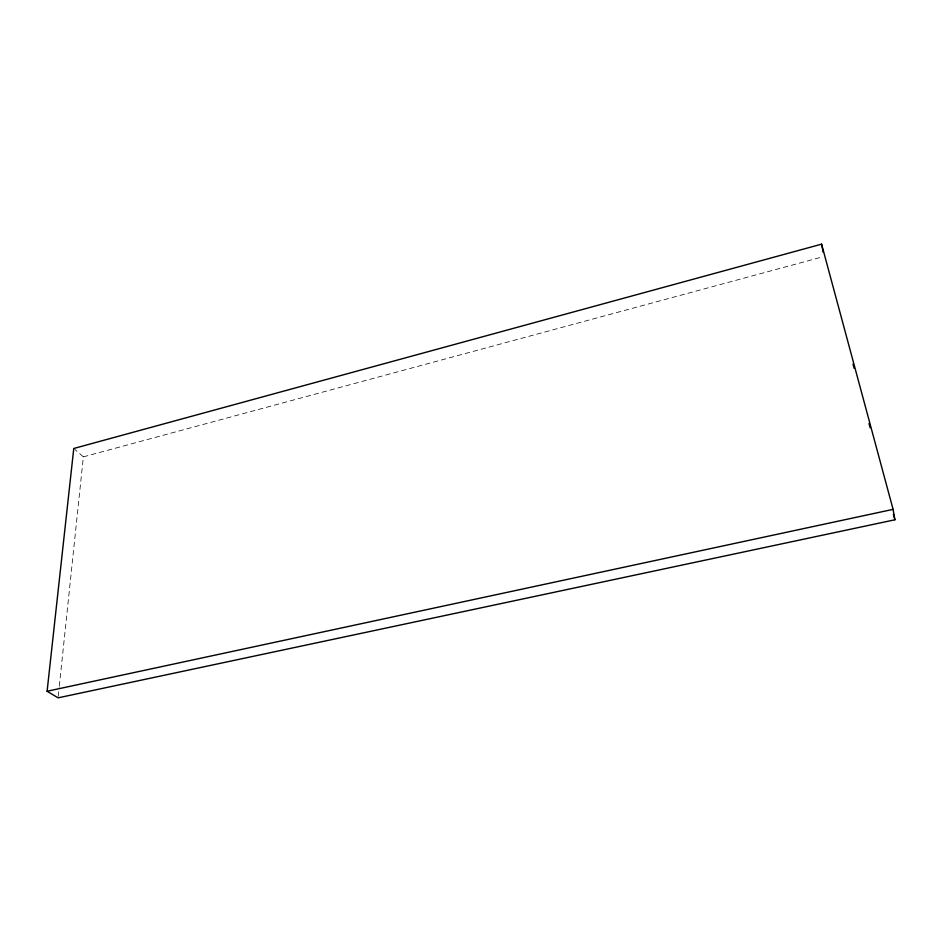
<?xml version="1.0" encoding="UTF-8"?>
<svg xmlns="http://www.w3.org/2000/svg" width="942" height="942" viewBox="0 0 942 942"><rect width="100%" height="100%" fill="white"/><g stroke="black" fill="none" stroke-linecap="round" stroke-linejoin="round"><path stroke-width="0.71" stroke-dasharray="4.71 3.53" d="M58.239 696.385L59.158 687.625M59.311 686.165L83.367 456.858L74.83 449.416M83.367 456.858L822.613 256.86"/><path stroke-width="1.41" d="M47.1 691.251L73.77 448.486L821.589 244.155L893.087 509.363L894.9 519.784L58.086 697.845L47.1 691.251L893.087 509.363M852.993 364.059L854.135 368.31M868.995 423.511L870.137 427.762M893.381 514.12L894.9 519.784M821.589 244.155L823.214 252.362"/></g></svg>
